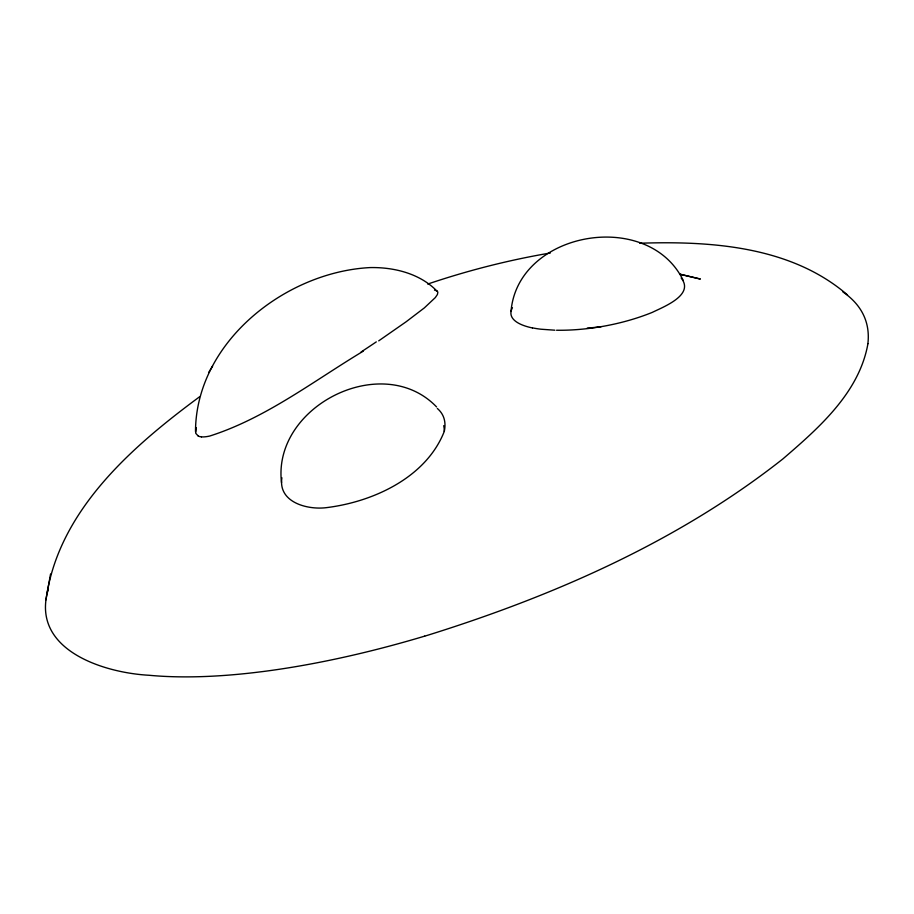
<?xml version="1.0" encoding="UTF-8"?>
<svg xmlns="http://www.w3.org/2000/svg" width="914" height="914" viewBox="0 0 914 914"><rect width="100%" height="100%" fill="white"/><g stroke="black" fill="none" stroke-linecap="round" stroke-linejoin="round"><path stroke-width="1.37" d="M437.338 408.489L437.657 408.764A87.081 41.987 -25.6 0 1 444.958 424.462L444.981 424.804A88.43 42.638 -25.6 0 1 444.273 431.419C426.164 477.588 373.106 501.9 326.492 507.636C307.595 510.092 277.913 502.437 281.9 477.771M198.269 436.081L195.745 433.282L196.27 427.546M511.017 311.468C517.701 230.945 648.632 208.426 683.386 280.758M867.934 343.675C859.251 392.757 818.795 427.981 782.864 458.942C678.496 541.214 554.695 595.494 428.575 634.979L424.656 636.167M199.343 396.962C131.319 447.209 57.97 511.154 46.008 599.824M47.322 592.249L50.556 573.992M47.951 590.33C31.087 650.037 103.67 672.818 149.005 675.263A423.536 142.07 -20.2 0 0 254.161 672.613L263.186 671.516A429.534 144.092 -20.2 0 0 424.656 636.144M378.704 340.865L406.113 321.785L424.336 307.904L435.327 297.576L437.418 294.491L437.875 292.069C420.943 273.72 394.288 267.071 370.044 267.585C285.282 271.972 195.813 342.304 195.493 431.579M208.575 372.638L212.585 366.16M363.246 351.17C313.433 381.115 265.711 418.201 209.717 436.047A45.837 12.008 -30 0 1 201.423 436.869M427.706 284.071C467.66 270.544 508.732 260.067 550.331 252.995M591.678 328.092C612.129 325.373 632.911 320.208 652.242 312.405C663.507 306.853 694.811 294.948 681.17 277.993M639.731 243.238C710.898 240.862 791.078 246.209 847.529 294.971M556.546 330.24L556.66 330.24A87.081 26.906 -9.3 0 0 590.844 328.195M554.878 330.205L540.894 329.211A85.688 26.472 -9.3 0 1 532.542 327.875M201.446 436.858L199.812 436.606A51.207 13.39 -29.9 0 1 198.281 436.069M434.481 290.081L437.189 291.006M679.913 274.257L700.375 279.044L679.65 274.097M436.572 406.936C382.509 350.668 272.189 406.159 281.523 482.638M376.294 341.882A288.378 26.266 -30 0 1 361.041 352.027M842.845 291.886A429.534 144.092 -20.2 0 1 867.889 343.687M443.701 425.696A83.985 40.49 -25.6 0 1 444.284 431.419M601.149 326.698A84.568 26.129 -9.3 0 1 587.211 328.08M532.382 327.943A87.207 26.94 -9.3 0 1 512.457 307.732"/></g></svg>
